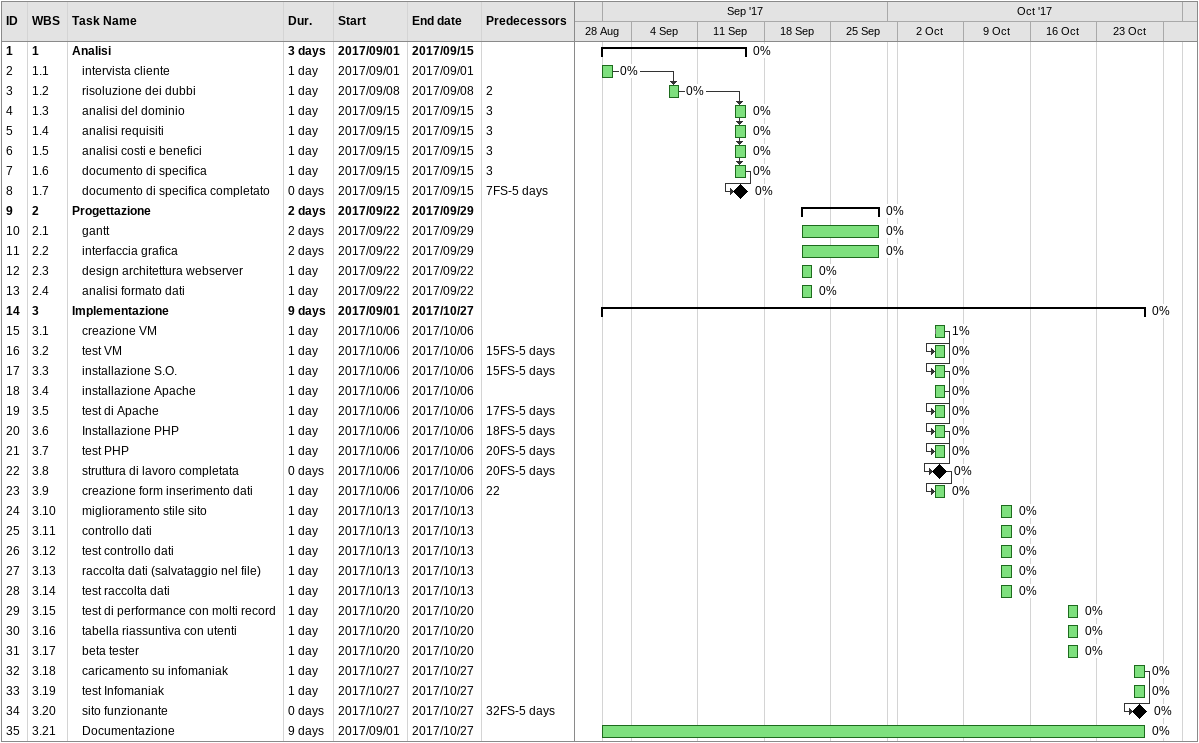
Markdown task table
| ID | WBS | Task | Duration | Start | Finish | Predecessors | % complete |
|---|---|---|---|---|---|---|---|
| 1 | 1 | **Analisi** | 3d | 2017-09-01 | 2017-09-15 |  | 0 |
| 2 | 1.1 | intervista cliente | 1d | 2017-09-01 | 2017-09-01 |  | 0 |
| 3 | 1.2 | risoluzione dei dubbi | 1d | 2017-09-08 | 2017-09-08 | 2 | 0 |
| 4 | 1.3 | analisi del dominio | 1d | 2017-09-15 | 2017-09-15 | 3 | 0 |
| 5 | 1.4 | analisi requisiti | 1d | 2017-09-15 | 2017-09-15 | 3 | 0 |
| 6 | 1.5 | analisi costi e benefici | 1d | 2017-09-15 | 2017-09-15 | 3 | 0 |
| 7 | 1.6 | documento di specifica | 1d | 2017-09-15 | 2017-09-15 | 3 | 0 |
| 8 | 1.7 | documento di specifica completato | 0d | 2017-09-15 | 2017-09-15 | 7FS-5d | 0 |
| 9 | 2 | **Progettazione** | 2d | 2017-09-22 | 2017-09-29 |  | 0 |
| 10 | 2.1 | gantt | 2d | 2017-09-22 | 2017-09-29 |  | 0 |
| 11 | 2.2 | interfaccia grafica | 2d | 2017-09-22 | 2017-09-29 |  | 0 |
| 12 | 2.3 | design architettura webserver | 1d | 2017-09-22 | 2017-09-22 |  | 0 |
| 13 | 2.4 | analisi formato dati | 1d | 2017-09-22 | 2017-09-22 |  | 0 |
| 14 | 3 | **Implementazione** | 9d | 2017-09-01 | 2017-10-27 |  | 0 |
| 15 | 3.1 | creazione VM | 1d | 2017-10-06 | 2017-10-06 |  | 1 |
| 16 | 3.2 | test VM | 1d | 2017-10-06 | 2017-10-06 | 15FS-5d | 0 |
| 17 | 3.3 | installazione S.O. | 1d | 2017-10-06 | 2017-10-06 | 15FS-5d | 0 |
| 18 | 3.4 | installazione Apache | 1d | 2017-10-06 | 2017-10-06 |  | 0 |
| 19 | 3.5 | test di Apache | 1d | 2017-10-06 | 2017-10-06 | 17FS-5d | 0 |
| 20 | 3.6 | Installazione PHP | 1d | 2017-10-06 | 2017-10-06 | 18FS-5d | 0 |
| 21 | 3.7 | test PHP | 1d | 2017-10-06 | 2017-10-06 | 20FS-5d | 0 |
| 22 | 3.8 | struttura di lavoro completata | 0d | 2017-10-06 | 2017-10-06 | 20FS-5d | 0 |
| 23 | 3.9 | creazione form inserimento dati | 1d | 2017-10-06 | 2017-10-06 | 22 | 0 |
| 24 | 3.10 | miglioramento stile sito | 1d | 2017-10-13 | 2017-10-13 |  | 0 |
| 25 | 3.11 | controllo dati | 1d | 2017-10-13 | 2017-10-13 |  | 0 |
| 26 | 3.12 | test controllo dati | 1d | 2017-10-13 | 2017-10-13 |  | 0 |
| 27 | 3.13 | raccolta dati (salvataggio nel file) | 1d | 2017-10-13 | 2017-10-13 |  | 0 |
| 28 | 3.14 | test raccolta dati | 1d | 2017-10-13 | 2017-10-13 |  | 0 |
| 29 | 3.15 | test di performance con molti record | 1d | 2017-10-20 | 2017-10-20 |  | 0 |
| 30 | 3.16 | tabella riassuntiva con utenti | 1d | 2017-10-20 | 2017-10-20 |  | 0 |
| 31 | 3.17 | beta tester | 1d | 2017-10-20 | 2017-10-20 |  | 0 |
| 32 | 3.18 | caricamento su infomaniak | 1d | 2017-10-27 | 2017-10-27 |  | 0 |
| 33 | 3.19 | test Infomaniak | 1d | 2017-10-27 | 2017-10-27 |  | 0 |
| 34 | 3.20 | sito funzionante | 0d | 2017-10-27 | 2017-10-27 | 32FS-5d | 0 |
| 35 | 3.21 | Documentazione | 9d | 2017-09-01 | 2017-10-27 |  | 0 |
